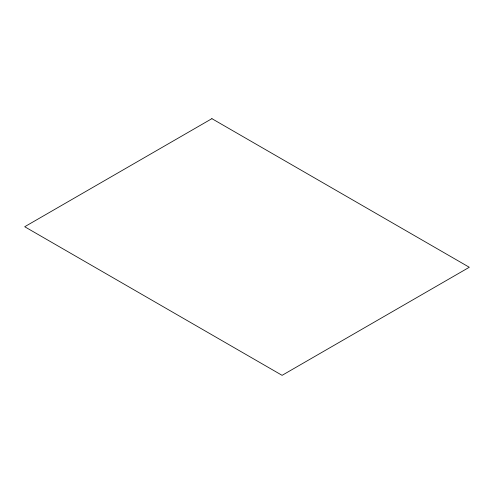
<?xml version="1.0" encoding="UTF-8"?>
<svg xmlns="http://www.w3.org/2000/svg" width="494" height="494" viewBox="0 0 494 494"><rect width="100%" height="100%" fill="white"/><g stroke="black" fill="none" stroke-linecap="round" stroke-linejoin="round"><path stroke-width="0.74" d="M211.901 118.659L24.7 226.734L282.099 375.341L469.3 267.266L211.901 118.659"/></g></svg>
